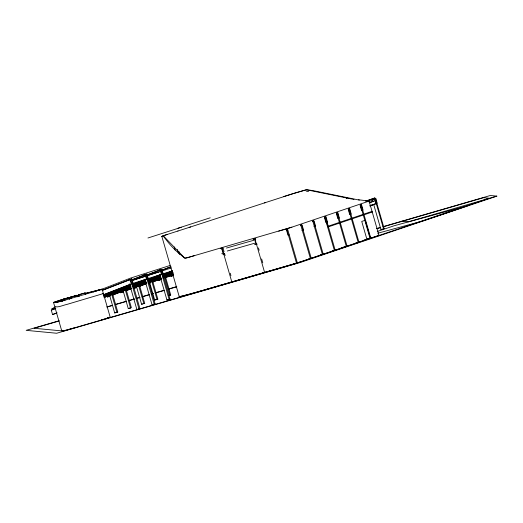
<?xml version="1.0" encoding="UTF-8"?>
<svg xmlns="http://www.w3.org/2000/svg" width="523" height="523" viewBox="0 0 523 523"><rect width="100%" height="100%" fill="white"/><g stroke="black" fill="none" stroke-linecap="round" stroke-linejoin="round"><path stroke-width="0.78" d="M95.559 291.246L102.103 289.127L110.203 317.193L101.305 320.037M74.129 327.934L64.303 330.582L61.609 330.431L53.509 302.366L59.661 300.365M179.219 296.6L161.842 236.403L162.947 235.906A24.202 0.634 -16.1 0 1 167.125 234.487L178.055 230.976M378.972 235.357L369.055 201.009L367.904 201.525M55.131 306.615C57.916 307.825 63.512 305.014 67.31 304.301L103.384 293.56L102.737 293.651M61.956 330.255L61.609 330.431M377.926 235.834L378.449 235.631A23.071 0.601 -16.1 0 0 378.593 235.337M54.837 307.57L51.875 308.72A1461.099 38.244 -16.1 0 0 54.85 307.772M99.971 289.997L130.606 278.073A1577.989 41.304 -16.1 0 0 169.995 265.494M56.661 313.087L52.562 314.552L51.28 310.119L55.824 308.354M101.998 290.376L131.842 278.89L133.123 283.322M55.386 308.655L51.28 310.119M102.318 290.383L131.842 278.89M52.562 314.552L57.099 312.787M103.279 294.809L131.293 283.904L146.858 279.047M103.6 294.815L130.096 284.499M131.495 279.949L146.989 274.059L148.271 278.491M131.783 279.968L146.989 274.059M146.505 275.137L161.901 269.293L163.176 273.725M146.767 275.157L161.901 269.293M103.874 295.606L130.495 285.27M132.777 284.381L146.466 279.066L161.77 274.281M104.162 295.619L130.776 285.283M132.299 284.695L145.231 279.674M103.9 296.567L130.384 286.31M132.652 285.434L145.512 280.452M147.787 279.57L161.404 274.294L172.583 270.816M104.162 296.587L130.645 286.329M132.914 285.447L145.773 280.465M148.048 279.589L160.149 274.902M161.908 270.143L171.021 266.619M162.13 270.169L170.485 266.939M104.685 297.182L131.273 286.905M132.796 286.323L145.708 281.328M147.989 280.446L160.143 275.752M162.424 274.869L172.302 271.051M104.155 297.502L130.743 287.225M133.019 286.349L145.937 281.354M148.218 280.472L160.371 275.778M162.653 274.895L172.525 271.077M107.006 295.515L107.431 296.992L110.458 295.828M112.72 294.952L130.855 287.957M133.881 286.794L145.969 282.132M148.238 281.256L160.326 276.595M162.594 275.719L172.413 271.934M112.929 294.985L123.506 290.906M125.768 290.03L131.057 287.99M133.326 287.114L146.172 282.159M148.44 281.289L160.528 276.628M162.797 275.752L172.616 271.96M120.159 291.272L120.584 292.749L123.618 291.586M126.651 290.415L131.201 288.663M133.476 287.787L146.368 282.832M148.637 281.956L160.77 277.288M163.045 276.412L172.904 272.614M123.788 291.625L120.584 292.749M126.063 290.749L131.371 288.703M133.646 287.827L136.68 286.663M139.713 285.493L146.532 282.871M148.807 281.995L160.94 277.327M163.215 276.451L173.074 272.653M136.549 287.402L133.502 288.572L136.68 287.454M139.589 286.231L146.433 283.603M148.715 282.727L160.888 278.053M163.169 277.177L173.061 273.379M139.726 286.284L145.806 283.943M152.657 281.315L161.025 278.099M163.307 277.223L173.191 273.424M148.473 283.577L150.003 282.995M152.291 282.113L161.444 278.602M163.738 277.726L172.891 274.215M148.578 283.636L150.101 283.048M152.389 282.172L161.548 278.661M163.836 277.785L172.989 274.274M161.666 279.243L158.632 280.4L160.228 279.883M165.458 277.791L173.12 274.948M173.12 275.543L170.838 276.412L172.4 275.902M366.348 201.159L374.971 197.897A1577.989 41.304 -16.1 0 1 365.302 201.205M369.042 201.388L375.906 198.799L377.188 203.231L369.853 205.957M372.847 201.505L372.396 199.956L373.017 199.74M375.906 198.799L374.677 199.217L375.952 203.65M375.632 199.028L375.017 199.237L383.542 228.78L384.163 228.571L375.632 199.028L372.396 199.956M373.742 204.617L380.927 229.499L381.542 229.283M369.33 202.669L373.049 201.401M369.146 202.819L375.096 200.786M370.179 205.624L374.645 204.101M369.996 205.774L375.945 203.741M327.843 226.315L371.5 211.554A23.071 0.601 -16.1 0 0 371.644 211.259M328.039 226.975L371.696 212.214A23.071 0.601 -16.1 0 0 371.833 211.926M377.246 231.46L394.205 225.74L467.758 205.735L421.512 221.334L377.698 233.258M382.888 226.714L490.299 195.504L496.85 196.125L299.836 262.605L56.667 333.249L26.15 330.346L59.079 320.782M346.304 198.537L347.03 198.295M264.475 202.911L293.344 193.569A23.437 0.615 -16.1 0 1 306.432 189.751L351.894 199.047M368.362 238.9L367.61 239.148L370.8 238.24L361.086 204.578L360.334 204.826L370.055 238.488L370.8 238.24M265.233 202.663L189.189 227.394M346.318 246.496L347.095 246.241L337.387 212.6L336.603 212.854L346.318 246.496L344.52 246.98M358.203 242.489L358.968 242.234L349.253 208.579L348.488 208.834L358.203 242.489L355.784 243.136L358.968 242.234M164.17 277.582L173.518 274.608M332.824 250.89L332.027 251.151L335.191 250.262L325.483 216.627L324.685 216.888L334.393 250.517L335.191 250.262M312.434 221.451L314.062 220.922L315.552 226.093L313.924 226.622M300.418 225.505L302.072 224.968L303.569 230.14L301.908 230.676M152.082 281.511L161.568 278.498M163.084 278.007L164.595 277.51M139.007 285.741L146.322 283.44M148.637 282.688L151.722 281.694M149.617 282.44L154.69 300.012L157.835 299.13L152.539 280.792M168.334 295.632L170.707 294.952L165.418 276.615M154.69 300.012L157.835 299.13M322.436 254.557L323.247 254.289L313.539 220.667L312.728 220.935L322.436 254.557L320.096 255.178L323.247 254.289M310.427 258.61L311.25 258.342L301.549 224.727L300.725 224.995L310.427 258.61L308.884 259.016M177.794 231.061L190.627 226.93M252.995 239.168L255.747 239.018M287.617 229.708L286.493 230.068L287.99 235.239L289.114 234.873M254.492 244.339L257.238 244.189M125.612 290.062L131.195 288.323M133.417 287.611L138.608 285.937M124.134 290.54L104.423 296.868M112.432 294.364L125.259 290.239M107.431 296.992L109.15 296.436M136.516 286.676L141.589 304.249L142.433 303.981M122.957 290.213L128.253 308.55L130.619 307.877M139.425 285.035L144.721 303.373L143.877 303.647L138.582 285.31M128.253 308.55L131.371 307.681L126.076 289.343M264.625 272.483L265.481 272.208L262.369 273.084L264.625 272.483L254.897 238.782L255.754 238.501L253.394 239.181M295.064 263.5L294.227 263.775L297.352 262.899L287.65 229.29L286.813 229.564L296.508 263.167L297.352 262.899M220.562 248.517L222.922 247.843L224.034 251.694M220.242 248.49L221.804 248.915L222.968 248.543M161.489 269.561L158.404 270.424L161.489 269.561L170.021 299.104L166.929 299.967L159.75 275.085M161.699 271.077L171.4 267.9M221.732 253.655L223.295 254.086L224.459 253.714M103.999 297.071L111.68 294.606M109.608 295.345L114.681 312.917L117.786 312.048L112.713 294.475M114.681 312.917L117.786 312.048M166.929 299.967L170.021 299.104M231.833 282.015L232.709 281.734L229.604 282.603L231.833 282.015L222.053 248.124M129.279 279.72L128.364 280.008L131.423 279.158L139.948 308.701L139.033 308.995L130.508 279.452L131.423 279.158M145.675 274.614L146.577 274.327L155.102 303.87L154.2 304.157L145.675 274.614L143.498 275.183L146.577 274.327M147.153 275.66L159.084 271.849M132.051 280.478L144.165 276.615M147.499 275.614L160.175 271.561M132.371 280.439L145.244 276.334M144.845 279.851L152.03 304.726L152.932 304.438M129.482 283.897L136.889 309.551L137.804 309.263M291.893 227.178L193.203 256.002A23.071 0.601 -16.1 0 1 186.691 257.872L184.442 257.95L176.088 250.837A67.094 37.748 30.3 0 1 168.739 243.038L163.326 236.219A23.071 0.601 -16.1 0 1 167.255 234.448M301.451 261.644L300.49 261.945A23.071 0.601 -16.1 0 1 288.598 265.501L203.114 290.35A23.071 0.601 -16.1 0 1 179.755 296.319M59.648 300.333L60.838 300.012M95.166 291.363L100.991 289.448L85.203 293.481L102.103 289.141M95.513 291.291L93.539 291.841M95.062 291.429L93.114 291.965M61.001 299.934L68.859 297.626L69.481 299.123M61.649 299.771L54.614 302.033L56.955 302.255L61.505 301.117M61.93 299.659L62.897 299.411M70.762 298.679L70.337 297.201L76.966 295.273L77.587 296.77M78.868 296.325L78.443 294.848L85.072 292.919L85.694 294.416M62.655 301.032L62.23 299.555L69.056 297.646M70.337 297.201L77.156 295.292M78.443 294.848L85.262 292.939M65.963 299.856L93.205 291.971M106.908 306.89L112.393 305.295M115.531 304.386L126.507 301.196M128.861 300.509L134.346 298.914M136.699 298.234L139.837 297.319M142.191 296.639L149.245 294.586M151.598 293.906L153.167 293.449M155.514 292.769L164.144 290.258M168.844 288.892L176.682 286.617M376.612 228.531L380.535 227.394M59.164 320.972L34.06 328.261L63.492 331.059L295.403 263.684L489.312 198.25L483.481 197.701L383.869 226.636M107.006 307.073L112.497 305.478M115.635 304.563L126.612 301.372M128.965 300.692L134.457 299.097M136.81 298.411L139.948 297.502M142.302 296.816L149.356 294.763M151.709 294.083L153.278 293.625M155.632 292.945L164.261 290.435M168.968 289.069L176.807 286.794M376.808 228.688L380.731 227.544M496.85 196.125L408.43 221.811L401.88 221.196M194.432 255.649L184.985 258.349L163.647 236.148L161.849 236.409M66.029 299.869L64.617 300.274M62.865 299.385L63.806 299.117M63.309 299.287L64.277 298.979M65.114 300.097L64.146 300.405M226.439 248.059L253.792 240.273M227.289 251.014L254.649 243.228M64.139 299.051L64.741 298.849M63.682 300.542L64.283 300.339M64.558 298.934L65.205 298.718M63.218 300.673L63.871 300.457M64.963 298.816L65.663 298.587M65.368 298.705L66.114 298.463M62.76 300.797L63.46 300.568M63.061 300.686L56.066 302.542L53.529 302.372M65.767 298.594L79.006 295.057L68.65 297.809M62.662 300.797L61.433 301.17M66.16 298.483L66.996 298.221M66.924 298.273L68.33 297.894M380.927 229.499L384.163 228.571M364.106 239.985L370.408 238.292M341.186 247.771L347.095 246.241M168.367 295.573L170.707 294.952M308.943 258.957L311.25 258.342M141.589 304.249L144.721 303.373M152.03 304.726L155.102 303.87M136.889 309.551L139.948 308.701M107.215 317.866L107.869 317.696M108.451 317.553L110.203 317.193M358.51 199.779L369.042 201.022M352.594 199.191L353.993 199.472M306.197 191.124L308.57 191.608M359.386 200.106L315.304 191.085A27.019 6.472 3.4 0 0 308.701 190.006L306.373 189.771A23.071 0.601 -16.1 0 0 283.845 196.53M370.434 238.364L365.211 220.268L361.739 221.438L366.963 239.534M325.371 217.745L327.862 226.387M258.473 247.909L259.147 250.262M261.637 258.885L262.768 262.801M254.603 239.384L256.093 244.555M224.478 253.237L225.145 255.544M230.264 273.261L230.931 275.575M221.804 248.915L223.295 254.086M178.886 251.491L179.788 254.609M177.343 249.438L178.467 253.335M174.211 246.908L175.107 250.027M164.601 276.876L169.897 295.214M160.6 269.842L169.132 299.385M160.123 269.861L161.404 274.294M151.716 281.06L157.005 299.398M145.185 274.634L146.466 279.066M130.011 279.472L131.293 283.904M125.219 289.618L130.508 307.955M111.621 293.991L116.91 312.329M85.072 292.919L85.497 294.397M78.633 294.861L79.058 296.338M76.966 295.273L77.397 296.75M70.527 297.221L70.951 298.698M68.859 297.626L69.291 299.104M62.42 299.574L62.845 301.052M179.735 296.247A23.071 0.601 -16.1 0 0 203.094 290.278L288.578 265.429A23.071 0.601 -16.1 0 0 300.464 261.866L378.43 235.553A23.071 0.601 -16.1 0 0 378.574 235.265M368.159 201.08A23.071 0.601 -16.1 0 1 368.538 201.283L290.572 227.597A23.071 0.601 -16.1 0 1 278.687 231.159M181.298 227.283A1583.356 35.708 -16.4 0 1 147.957 237.991M210.22 217.79A1583.376 35.642 -16.4 0 1 178.068 228.185M361.583 204.885L360.086 205.376L361.576 210.547L363.073 210.05L361.583 204.885M337.897 212.881L336.335 213.391L337.825 218.562L339.388 218.045L337.897 212.881M349.756 208.873L348.226 209.377L349.717 214.548L351.247 214.044L349.756 208.873M325.999 216.895L324.404 217.411L325.894 222.582L327.49 222.066L325.999 216.895"/></g></svg>
